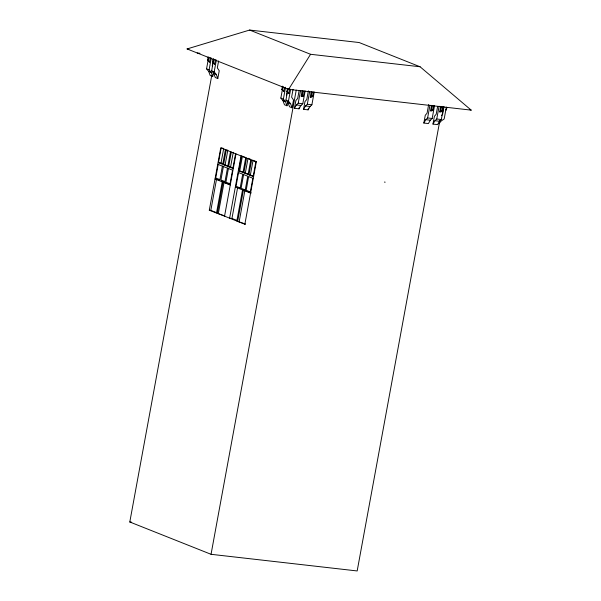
<?xml version="1.0" encoding="UTF-8"?>
<svg xmlns="http://www.w3.org/2000/svg" width="601" height="601" viewBox="0 0 601 601"><rect width="100%" height="100%" fill="white"/><g stroke="black" fill="none" stroke-linecap="round" stroke-linejoin="round"><path stroke-width="0.9" d="M210.335 57.591L209.501 62.158L207.533 60.25L208.149 56.9M213.52 72.188L212.731 76.515L210.192 75.508L208.675 71.406L206.556 68.83L208.216 59.777M209.501 62.158L208.246 60.536L208.855 57.185M212.731 76.515L211.214 72.413L209.095 69.844L211.274 57.966M215.413 59.612L214.58 64.179L212.611 62.271L213.22 58.921M212.213 66.057L213.52 58.951M218.599 60.971L217.329 67.89L219.237 70.745L217.802 78.536L215.271 77.529L213.753 73.427L211.635 70.85L213.145 62.632M214.58 64.179L213.325 62.557L213.933 59.206M439.827 120.636L357.174 570.95L211.049 554.302L129.801 521.984L211.77 75.358M217.802 78.536L216.292 74.434L214.174 71.865L216.352 59.987M222.227 181.833L216.495 213.07L209.298 210.207L220.747 147.838L256.289 161.977L244.84 224.346M225.405 149.694L222.708 164.396L218.471 162.706L221.168 148.011L222.881 148.207M218.208 164.456L215.729 177.971L219.906 179.631L222.385 166.124M216.42 212.604L210.823 210.38L216.555 179.143L215.03 178.97L230.266 185.025M223.58 164.013L221.04 162.999L223.737 148.304M230.483 151.715L227.787 166.409L223.549 164.727L226.246 150.032L227.817 150.212L225.12 164.907L227.659 165.921M223.392 166.522L220.92 179.984L224.992 181.607L227.463 168.145M218.358 213.408L224.075 182.283L223.076 182.171L217.359 213.295L224.751 215.954M235.554 153.728L232.857 168.43L228.628 166.747L231.325 152.053M228.418 168.52L225.908 182.163L230.033 183.801L232.542 170.158L218.155 164.441M233.113 167.98L230.581 166.973L233.278 152.271M224.549 216.157L235.975 153.901M241.054 155.922L229.627 218.178L231.963 218.441L236.756 220.349M245.711 157.77L243.014 172.472L238.785 170.789L241.482 156.087L245.817 157.545M238.544 172.547L236.02 186.28L240.175 187.925M243.12 172.239L239.731 170.894L242.428 156.2M231.963 218.441L237.673 187.317M240.16 188.038L242.699 174.2L238.462 172.517M250.79 159.791L248.093 174.493L243.856 172.81L246.56 158.108M243.623 174.568L241.099 188.293L245.253 189.946M248.716 174.32L245.336 172.975L248.033 158.273L250.572 159.288M236.824 221.04L242.534 189.908M239.19 221.551L244.907 190.419L243.382 190.247L237.673 221.371L245.584 224.09M245.231 190.051L247.77 176.221L243.54 174.538M255.868 161.812L253.171 176.514L248.934 174.831L251.631 160.129L253.059 160.287L250.362 174.989L252.901 176.003M250.309 192.072L252.848 178.242L248.619 176.559L246.177 190.314L250.332 191.967M284.453 87.761L283.777 91.412L281.816 89.504L282.425 86.153M287.804 101.441L287.008 105.768L284.468 104.762L282.958 100.66L280.84 98.083L282.35 89.865M283.777 91.412L282.523 89.789L283.139 86.439M287.008 105.768L285.498 101.667L283.379 99.097L285.558 87.22M289.697 88.865L288.856 93.433L286.887 91.525L287.353 89.016M286.534 95.123L287.646 89.068M293.04 89.361L291.613 97.144L293.513 99.999L292.086 107.789L289.547 106.783L288.037 102.681L285.918 100.104L287.594 90.969M288.856 93.433L287.601 91.81L288.217 88.46M292.086 107.789L290.576 103.688L288.457 101.118L290.636 89.241M211.049 554.302L296.233 90.142M305.143 90.946L302.791 103.74L300.966 105.46L299.02 108.819L294.452 108.3L295.887 100.51L297.683 98.451L299.11 90.668M294.452 108.3L296.398 104.942L298.224 103.222L300.575 90.428M302.168 90.608L301.161 96.092L302.01 96.43L303.295 96.573L304.301 91.089M299.02 108.819L299.343 107.091M302.01 96.43L303.047 90.796M314.233 91.983L311.889 104.777L310.063 106.497L308.118 109.855L303.55 109.337L304.985 101.546L306.78 99.488L308.366 90.841M303.55 109.337L305.496 105.979L307.321 104.258L309.673 91.465M313.421 91.976L312.655 96.16L311.543 97.272L310.259 97.129L311.265 91.645M308.118 109.855L308.433 108.127M310.259 97.129L311.371 96.01L312.137 91.825M434.531 105.686L432.179 118.48L430.354 120.2L428.408 123.566L423.84 123.04L425.275 115.257L427.071 113.191L428.656 104.544M423.84 123.04L425.786 119.682L427.612 117.961L429.963 105.167M433.712 105.678L432.945 109.863L431.834 110.982L430.549 110.832L431.556 105.348M430.549 110.832L431.661 109.72L432.435 105.536M443.658 106.73L441.314 119.524L439.481 121.244L437.543 124.602L432.975 124.084L434.403 116.294L436.206 114.235L437.633 106.452M432.975 124.084L434.921 120.726L436.747 119.006L439.091 106.212M442.847 106.723L442.081 110.907L440.969 112.019L439.684 111.876L440.691 106.392M439.684 111.876L440.796 110.757L441.562 106.572M443.996 106.677L442.569 114.46L441.502 115.52M446.348 107.098L444.169 118.975L441.217 120.974L438.873 123.851M446.874 107.526L446.408 110.036L445.702 109.75M288.63 89.331L310.567 54.285L420.069 66.764L471.199 110.133L288.63 89.331L187.076 48.936L249.633 30.05L359.135 42.528L420.069 66.764M302.28 94.973L301.161 96.092L302.446 96.235M187.076 48.936L188.932 49.147M197.233 52.978L199.998 53.294M311.371 96.01L312.655 96.16M431.661 109.72L432.945 109.863M440.796 110.757L442.081 110.907M298.224 103.222L302.791 103.74M307.321 104.258L311.889 104.777M427.612 117.961L432.179 118.48M436.747 119.006L441.314 119.524M296.398 104.942L300.966 105.46M305.496 105.979L310.063 106.497M425.786 119.682L430.354 120.2M434.921 120.726L439.481 121.244M218.471 162.706L221.04 162.999M384.407 182.08L385.166 182.171M223.549 164.727L225.12 164.907M228.628 166.747L230.581 166.973M238.785 170.789L239.731 170.894M243.856 172.81L245.336 172.975M248.934 174.831L250.362 174.989M209.298 210.207L210.823 210.38M129.801 521.984L131.664 522.194M469.464 109.442L471.199 110.133M249.633 30.05L310.567 54.285M281.816 89.504L282.523 89.789M286.887 91.525L287.601 91.81M207.533 60.25L208.246 60.536M212.611 62.271L213.325 62.557M280.84 98.083L283.379 99.097M285.918 100.104L288.457 101.118M206.556 68.83L209.095 69.844M211.635 70.85L214.174 71.865M282.958 100.66L285.498 101.667M288.037 102.681L290.576 103.688M208.675 71.406L211.214 72.413M213.753 73.427L216.292 74.434M253.907 160.625L256.447 161.639M217.352 179.459L219.756 180.413M221.348 181.051L222.948 181.69M245.704 190.735L251.301 192.966M224.075 182.283L229.665 184.507M235.344 187.046L250.579 193.109M216.518 212.957L244.862 224.233"/></g></svg>
